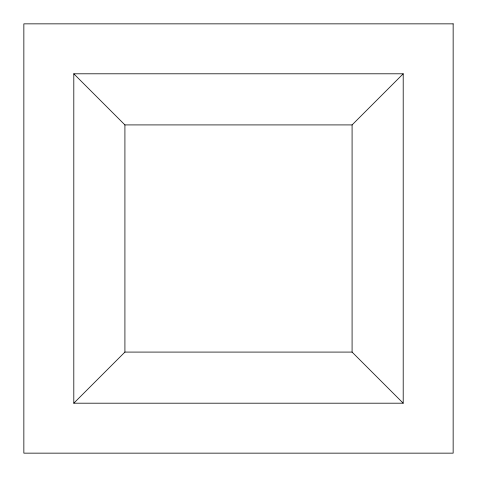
<?xml version="1.0" encoding="UTF-8"?>
<svg xmlns="http://www.w3.org/2000/svg" width="477" height="477" viewBox="0 0 477 477"><rect width="100%" height="100%" fill="white"/><g stroke="black" fill="none" stroke-linecap="round" stroke-linejoin="round"><path stroke-width="0.72" d="M73.804 403.196L124.914 352.086L352.086 352.086L403.202 403.196L403.202 73.798L73.804 73.798L73.804 403.196L403.202 403.196M73.804 73.798L124.914 124.914L352.086 124.914L403.202 73.798M352.086 124.914L352.086 352.086M124.914 124.914L124.914 352.086M453.15 23.85L23.85 23.85L23.85 453.15L453.15 453.15L453.15 23.85"/></g></svg>
